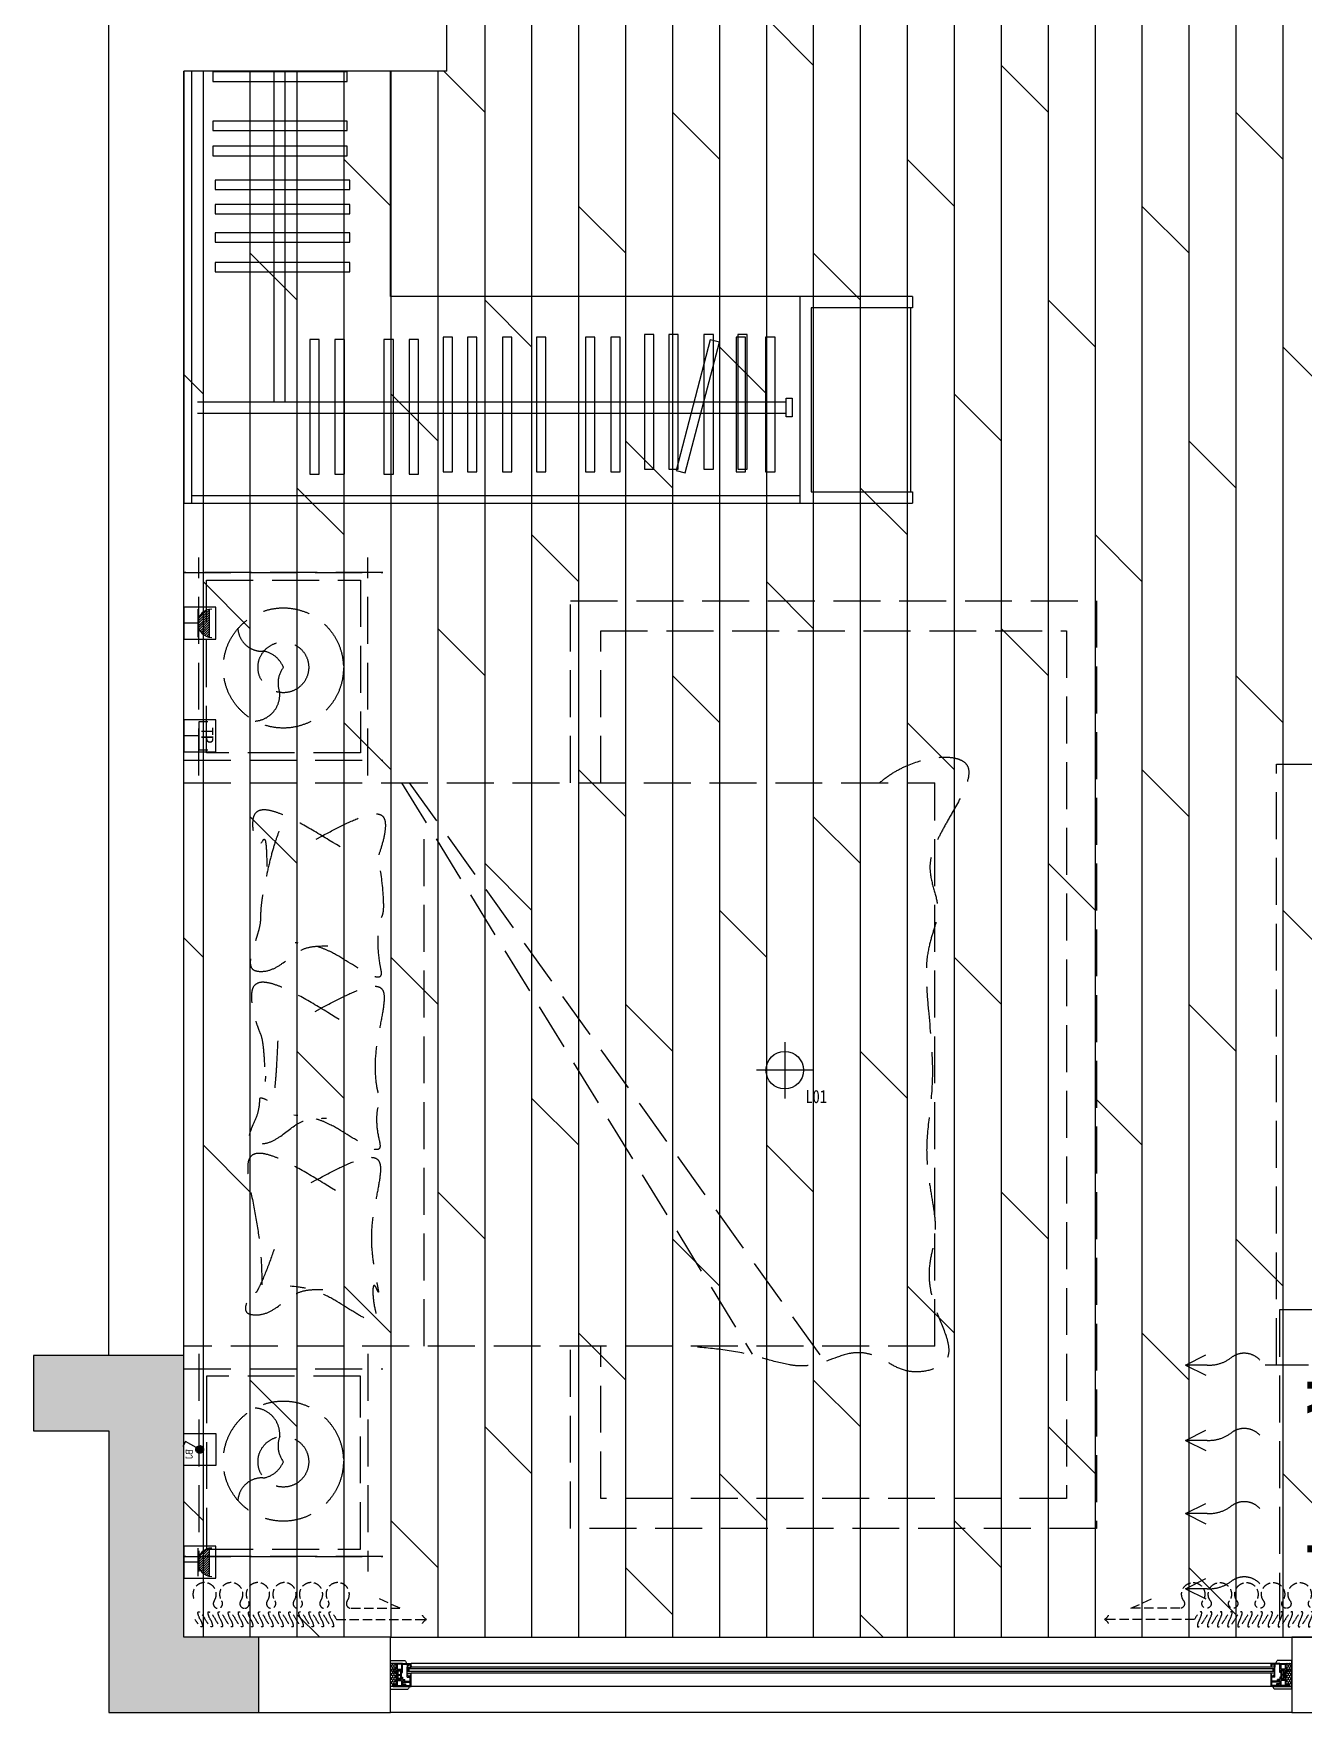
# Model space of a CAD drawing. Header units: millimetres. Extents: x -28014 to 297841, y -81741 to 47579.
# Drawn here: x 60423 to 63804, y -30385 to -25915 of the extents above; entities that cross this region are included whole.
import ezdxf
from ezdxf.enums import TextEntityAlignment as Align

# ---------------------------------------------------------------- set-up
doc = ezdxf.new("R2010")
doc.units = ezdxf.units.MM
doc.header["$MEASUREMENT"] = 0
doc.set_wipeout_variables(frame=1)
doc.linetypes.add('__DASH', pattern=[0.35, 0.25, -0.1])
doc.linetypes.add('DASH', pattern=[0.35, 0.25, -0.1])
for name, color, linetype in [('AR9-剪力墙（柱）线', 6, 'Continuous'), ('AR9-墙线', 160, 'Continuous'), ('AR9-建筑幕墙（窗）', 12, 'Continuous'), ('DS-4BS-固定家具(高柜)', 30, 'Continuous'), ('DS-4BS-窗帘', 136, 'Continuous'), ('EM-弱电图标', 14, 'Continuous'), ('EM-强电图标', 14, 'Continuous'), ('FC-地面造型线', 136, 'Continuous'), ('FF-活动家具', 51, 'Continuous'), ('RC-天花灯具', 2, 'Continuous')]:
    doc.layers.add(name, color=color, linetype=linetype)
doc.styles.add('HZ', font='bzxw.shx', dxfattribs={"width": 0.9, "bigfont": 'bzhz.shx'})
doc.styles.add('宋体', font='', dxfattribs={"width": 0.8})
doc.styles.add('文字标注', font='')
doc.styles.get('宋体').set_extended_font_data('SimSun')
doc.styles.get('文字标注').set_extended_font_data('SimSun')

# ---------------------------------------------------------------- blocks, each defined once
blk = doc.blocks.new('A$C18D102CD')
at = {"linetype": 'ByBlock', "ltscale": 0.01}
h = blk.add_hatch(color=250, dxfattribs=at)
h.dxf.hatch_style = 1
h.paths.add_polyline_path([(-26100.1, 1600), (-26500.1, 1600), (-26500.1, 1400), (-26300.1, 1400), (-26300, 650), (-25900, 650), (-25900, 850), (-26100.1, 850)])
blk.add_lwpolyline([(-26100.1, 1600), (-26500.1, 1600), (-26500.1, 1400), (-26300.1, 1400), (-26300, 650), (-25900, 650), (-25900, 850), (-26100.1, 850)], close=True)
blk = doc.blocks.new('*U166')
at = {"layer": 'AR9-建筑幕墙（窗）'}
h = blk.add_hatch(dxfattribs=at)
h.set_pattern_fill('HONEY', color=250, scale=2.333308)
h.set_pattern_definition([(2e-09, (-50793.7736, 158863.649), (5.55618969, 3.20786685), [3.70412646, -7.40825292]), (120, (-50793.7736, 158863.649), (-5.55618903, 3.207867997), [3.70412646, -7.40825292]), (60, (-50793.7736, 158863.649), (6.64e-07, 6.415734844), [-7.40825292, 3.70412646])])
h.paths.add_polyline_path([(-28.1, 330.1), (33.1, 330.1), (33.1, 345.7), (-28.1, 345.7)])
h = blk.add_hatch(dxfattribs=at)
h.set_pattern_fill('HONEY', color=250, scale=2.333308)
h.set_pattern_definition([(2e-09, (-50793.7736, 156809.3308), (5.55618969, 3.20786685), [3.70412646, -7.40825292]), (120, (-50793.7736, 156809.3308), (-5.55618903, 3.207867997), [3.70412646, -7.40825292]), (60, (-50793.7736, 156809.3308), (6.64e-07, 6.415734844), [-7.40825292, 3.70412646])])
h.paths.add_polyline_path([(-28.1, -2038.8), (33.1, -2038.8), (33.1, -2054.3), (-28.1, -2054.3)])
for p, q in [((-35.8, 345.7), (-35.8, 306.8)), ((40.8, 345.7), (-35.8, 345.7)), ((-28.1, 330.1), (-28.1, 345.7)), ((-28.1, 330.1), (-28.1, 345.7)), ((-28.1, 325.4), (-28.1, 345.7)), ((-28.1, 313.8), (-28.1, 330.1)), ((-28.1, 313.8), (-28.1, 300.6)), ((33.1, 301.2), (33.1, 345.7)), ((33.1, 301.2), (33.1, 345.7)), ((33.1, 296.5), (33.1, 345.7)), ((33.1, 337.9), (33.1, 290.5)), ((40.8, 345.7), (40.8, 298.9)), ((-28.1, 300.6), (-28.1, 290.5)), ((-28.1, -1999.1), (-28.1, 290.5)), ((-21.8, 290.5), (-28.1, 290.5)), ((-21.8, 290.5), (-17.9, 290.5)), ((-17.9, -1999.1), (-17.9, 290.5)), ((-1.6, -1999.1), (-1.6, 290.5)), ((2.3, 290.5), (-1.6, 290.5)), ((33.1, 290.5), (2.3, 290.5)), ((33.1, -1999.1), (33.1, 290.5)), ((-21.8, -1999.1), (-28.1, -1999.1)), ((-28.1, -2009.2), (-28.1, -1999.1)), ((-28.1, -2022.4), (-28.1, -2009.2)), ((-21.8, -1999.1), (-17.9, -1999.1)), ((2.3, -1999.1), (-1.6, -1999.1)), ((33.1, -1999.1), (2.3, -1999.1)), ((33.1, -2046.5), (33.1, -1999.1)), ((33.1, -2005.1), (33.1, -2054.3)), ((33.1, -2009.9), (33.1, -2054.3)), ((33.1, -2009.9), (33.1, -2054.3)), ((40.8, -2054.3), (40.8, -2007.5)), ((-35.8, -2054.3), (-35.8, -2015.4)), ((40.8, -2054.3), (-35.8, -2054.3)), ((-28.1, -2022.4), (-28.1, -2038.8)), ((-28.1, -2034), (-28.1, -2054.3)), ((-28.1, -2038.8), (-28.1, -2054.3)), ((-28.1, -2038.8), (-28.1, -2054.3))]:
    blk.add_line(p, q, dxfattribs=at)
at = {"layer": 'AR9-建筑幕墙（窗）', "color": 8}
for p, q in [((-28.1, 330.1), (-12.5, 330.1)), ((-25.7, 316.1), (-25.7, 327.8)), ((-25.7, 327.8), (-12.5, 327.8)), ((-25.7, 316.1), (-12.5, 316.1)), ((-25.7, 313.8), (-25.7, 300.6)), ((-3.9, 313.8), (-25.7, 313.8)), ((-12.5, 330.1), (-12.5, 337.9)), ((-12.5, 337.9), (-5.5, 337.9)), ((-12.5, 327.8), (-12.5, 316.1)), ((-10.2, 330.1), (-10.2, 335.6)), ((-5.5, 335.6), (-10.2, 335.6)), ((-10.2, 330.1), (30.7, 330.1)), ((-10.2, 327.8), (-6.3, 327.8)), ((-10.2, 327.8), (-10.2, 316.1)), ((-10.2, 316.1), (-6.3, 316.1)), ((-6.3, 327.8), (-6.3, 327)), ((-6.3, 327), (-3.9, 327)), ((-6.3, 316.1), (-6.3, 316.9)), ((-6.3, 316.9), (-3.9, 316.9)), ((-5.5, 337.9), (-5.5, 335.6)), ((-3.9, 327), (-3.9, 330.1)), ((-3.9, 316.9), (-3.9, 313.8)), ((1.1, 324.7), (1.1, 319.2)), ((3.4, 324.7), (3.4, 319.2)), ((8.5, 327), (8.5, 330.1)), ((10.8, 327), (8.5, 327)), ((10.8, 316.9), (8.5, 316.9)), ((8.5, 316.9), (8.5, 313.8)), ((8.5, 313.8), (10.8, 313.8)), ((10.8, 327.8), (14.7, 327.8)), ((10.8, 327.8), (10.8, 327)), ((10.8, 316.1), (10.8, 316.9)), ((10.8, 316.1), (14.7, 316.1)), ((10.8, 313.8), (14.7, 313.8)), ((14.7, 327.8), (14.7, 316.1)), ((14.7, 313.8), (14.7, 307.6)), ((17.1, 327.8), (30.7, 327.8)), ((17.1, 327.8), (17.1, 316.1)), ((17.1, 316.1), (30.7, 316.1)), ((17.1, 313.8), (30.7, 313.8)), ((17.1, 309.9), (17.1, 313.8)), ((17.1, 313.8), (17.1, 309.9)), ((21.7, 313.8), (21.7, 292.8)), ((33.1, 337.9), (26.1, 337.9)), ((26.1, 337.9), (26.1, 335.6)), ((26.1, 335.6), (30.7, 335.6)), ((26.1, 313.8), (26.1, 305.2)), ((30.7, 335.6), (30.7, 330.1)), ((30.7, 327.8), (30.7, 316.1)), ((30.7, 313.8), (30.7, 309.9)), ((-25.7, 300.6), (-21.8, 300.6)), ((-25.7, 298.2), (-25.7, 292.8)), ((-25.7, 298.2), (-21.8, 298.2)), ((-21.8, 292.8), (-25.7, 292.8)), ((-25.7, 292.8), (-21.8, 292.8)), ((-21.8, 300.6), (-21.8, 298.2)), ((-21.8, 300.6), (-17.9, 300.6)), ((-21.8, 292.8), (-21.8, 290.5)), ((-17.9, 300.6), (-17.9, 290.5)), ((-13.3, 300.6), (-17.9, 300.6)), ((-13.3, -2009.2), (-13.3, 300.6)), ((-6.3, 300.6), (-13.3, 300.6)), ((-6.3, 295.9), (-13.3, 300.6)), ((-6.3, 300.6), (-13.3, 295.9)), ((-6.3, 295.9), (-13.3, 295.9)), ((-6.3, -2009.2), (-6.3, 300.6)), ((-1.6, 300.6), (-6.3, 300.6)), ((-1.6, 300.6), (-1.6, 290.5)), ((2.3, 300.6), (-1.6, 300.6)), ((8.5, 300.6), (2.3, 300.6)), ((2.3, 300.6), (2.3, 298.2)), ((6.2, 298.2), (2.3, 298.2)), ((6.2, 292.8), (2.3, 292.8)), ((2.3, 292.8), (2.3, 290.5)), ((6.2, 298.2), (6.2, 292.8)), ((8.5, 300.6), (8.5, 292.8)), ((19.4, 292.8), (8.5, 292.8)), ((19.4, 307.6), (14.7, 307.6)), ((19.4, 309.9), (17.1, 309.9)), ((19.4, 309.9), (17.1, 309.9)), ((19.4, 309.9), (19.4, 307.6)), ((19.4, 309.9), (19.4, 292.8)), ((30.7, 292.8), (21.7, 292.8)), ((26.1, 305.2), (30.7, 305.2)), ((28.4, 309.9), (30.7, 309.9)), ((28.4, 309.9), (28.4, 307.6)), ((28.4, 307.6), (33.1, 307.6)), ((30.7, 305.2), (30.7, 292.8)), ((-21.8, -2001.4), (-25.7, -2001.4)), ((-25.7, -2001.4), (-21.8, -2001.4)), ((-25.7, -2006.9), (-25.7, -2001.4)), ((-25.7, -2006.9), (-21.8, -2006.9)), ((-25.7, -2022.4), (-25.7, -2009.2)), ((-25.7, -2009.2), (-21.8, -2009.2)), ((-21.8, -2001.4), (-21.8, -1999.1)), ((-21.8, -2009.2), (-21.8, -2006.9)), ((-21.8, -2009.2), (-17.9, -2009.2)), ((-17.9, -2009.2), (-17.9, -1999.1)), ((-13.3, -2009.2), (-17.9, -2009.2)), ((-6.3, -2004.5), (-13.3, -2004.5)), ((-6.3, -2004.5), (-13.3, -2009.2)), ((-6.3, -2009.2), (-13.3, -2004.5)), ((-6.3, -2009.2), (-13.3, -2009.2)), ((-1.6, -2009.2), (-6.3, -2009.2)), ((-1.6, -2009.2), (-1.6, -1999.1)), ((2.3, -2009.2), (-1.6, -2009.2)), ((2.3, -2001.4), (2.3, -1999.1)), ((6.2, -2001.4), (2.3, -2001.4)), ((6.2, -2006.9), (2.3, -2006.9)), ((2.3, -2009.2), (2.3, -2006.9)), ((8.5, -2009.2), (2.3, -2009.2)), ((6.2, -2006.9), (6.2, -2001.4)), ((19.4, -2001.4), (8.5, -2001.4)), ((8.5, -2009.2), (8.5, -2001.4)), ((19.4, -2018.5), (19.4, -2001.4)), ((30.7, -2001.4), (21.7, -2001.4)), ((21.7, -2022.4), (21.7, -2001.4)), ((30.7, -2013.9), (30.7, -2001.4)), ((-28.1, -2038.8), (-12.5, -2038.8)), ((-3.9, -2022.4), (-25.7, -2022.4)), ((-25.7, -2024.8), (-25.7, -2036.4)), ((-25.7, -2024.8), (-12.5, -2024.8)), ((-25.7, -2036.4), (-12.5, -2036.4)), ((-12.5, -2036.4), (-12.5, -2024.8)), ((-12.5, -2038.8), (-12.5, -2046.5)), ((-12.5, -2046.5), (-5.5, -2046.5)), ((-10.2, -2024.8), (-6.3, -2024.8)), ((-10.2, -2036.4), (-10.2, -2024.8)), ((-10.2, -2036.4), (-6.3, -2036.4)), ((-10.2, -2038.8), (-10.2, -2044.2)), ((-10.2, -2038.8), (30.7, -2038.8)), ((-5.5, -2044.2), (-10.2, -2044.2)), ((-6.3, -2024.8), (-6.3, -2025.5)), ((-6.3, -2025.5), (-3.9, -2025.5)), ((-6.3, -2036.4), (-6.3, -2035.7)), ((-6.3, -2035.7), (-3.9, -2035.7)), ((-5.5, -2046.5), (-5.5, -2044.2)), ((-3.9, -2025.5), (-3.9, -2022.4)), ((-3.9, -2035.7), (-3.9, -2038.8)), ((1.1, -2033.3), (1.1, -2027.9)), ((3.4, -2033.3), (3.4, -2027.9)), ((8.5, -2025.5), (8.5, -2022.4)), ((8.5, -2022.4), (10.8, -2022.4)), ((10.8, -2025.5), (8.5, -2025.5)), ((10.8, -2035.7), (8.5, -2035.7)), ((8.5, -2035.7), (8.5, -2038.8)), ((10.8, -2022.4), (14.7, -2022.4)), ((10.8, -2024.8), (14.7, -2024.8)), ((10.8, -2024.8), (10.8, -2025.5)), ((10.8, -2036.4), (10.8, -2035.7)), ((10.8, -2036.4), (14.7, -2036.4)), ((14.7, -2022.4), (14.7, -2016.2)), ((19.4, -2016.2), (14.7, -2016.2)), ((14.7, -2036.4), (14.7, -2024.8)), ((19.4, -2018.5), (17.1, -2018.5)), ((17.1, -2018.5), (17.1, -2022.4)), ((17.1, -2022.4), (17.1, -2018.5)), ((19.4, -2018.5), (17.1, -2018.5)), ((17.1, -2022.4), (30.7, -2022.4)), ((17.1, -2024.8), (30.7, -2024.8)), ((17.1, -2036.4), (17.1, -2024.8)), ((17.1, -2036.4), (30.7, -2036.4)), ((19.4, -2018.5), (19.4, -2016.2)), ((26.1, -2013.9), (30.7, -2013.9)), ((26.1, -2022.4), (26.1, -2013.9)), ((26.1, -2046.5), (26.1, -2044.2)), ((26.1, -2044.2), (30.7, -2044.2)), ((33.1, -2046.5), (26.1, -2046.5)), ((28.4, -2016.2), (33.1, -2016.2)), ((28.4, -2018.5), (28.4, -2016.2)), ((28.4, -2018.5), (30.7, -2018.5)), ((30.7, -2022.4), (30.7, -2018.5)), ((30.7, -2036.4), (30.7, -2024.8)), ((30.7, -2044.2), (30.7, -2038.8))]:
    blk.add_line(p, q, dxfattribs=at)
for points in [[(1.1, 324.7), (-7.8, 324.7), (-7.8, 319.2), (1.1, 319.2)], [(10.8, 327), (-6.3, 327)], [(-6.3, 316.9), (10.8, 316.9)], [(3.4, 319.2), (12.4, 319.2), (12.4, 324.7), (3.4, 324.7)], [(14.7, 316.9), (14.7, 316.9), (14.7, 327)], [(1.1, -2033.3), (-7.8, -2033.3), (-7.8, -2027.9), (1.1, -2027.9)], [(-6.3, -2025.5), (10.8, -2025.5)], [(10.8, -2035.7), (-6.3, -2035.7)], [(3.4, -2027.9), (12.4, -2027.9), (12.4, -2033.3), (3.4, -2033.3)], [(14.7, -2025.5), (14.7, -2025.5), (14.7, -2035.7)]]:
    blk.add_lwpolyline(points, dxfattribs=at)
at = {"layer": 'AR9-建筑幕墙（窗）'}
for centre, start, end in [((-26.2, 319), 231.816, 263.2576), ((31.2, 311.1), 276.7424, 308.184), ((31.2, -2019.7), 51.816, 83.2576), ((-26.2, -2027.6), 96.7424, 128.184)]:
    blk.add_arc(centre, 15.5, start, end, dxfattribs=at)
blk = doc.blocks.new('dfhfghjghk')
at = {"layer": 'DS-4BS-窗帘', "linetype": '__DASH', "ltscale": 100}
for p, q in [((-758, -19.6), (-700.6, 6.5)), ((-627.6, -19.6), (-758, -19.6)), ((-588.7, -49), (-828.8, -49))]:
    blk.add_line(p, q, dxfattribs=at)
at = {"layer": 'DS-4BS-窗帘', "linetype": '__DASH', "ltscale": 100, "extrusion": (0, 0, -1)}
for centre, major_axis, start_param, end_param in [((-592.1, 17.9), (0, 31), 4.096799, 6.283139), ((-592.1, 17.9), (0.1, 31), -0.002146, 2.184194), ((-521.2, 17.9), (0, 31), 4.096718, 6.283058), ((-521.2, 17.9), (0.1, 31), -0.002146, 2.184194), ((-450.4, 17.9), (0.1, 31), 4.094915, 6.281255), ((-450.4, 17.9), (-0.1, 31), 0.002617, 2.188957), ((-379.5, 17.9), (0.1, 31), 4.094152, 6.280492), ((-379.5, 17.9), (0, 31), -0.00139, 2.18495), ((-308.6, 17.9), (0, 31), 4.096215, 6.282555), ((-308.6, 17.9), (0.1, 31), -0.002146, 2.184194), ((-237.7, 17.9), (0, 31), 4.098127, 6.284467), ((-237.7, 17.9), (-0.1, 31), 0.001734, 2.188074), ((-627.6, -7.1), (-0.1, 12.4), 0.960001, 3.146341), ((-556.7, -7.1), (0, 12.4), 0.954753, 5.327433), ((-485.8, -7.1), (0, 12.4), 0.95291, 5.32559), ((-414.9, -7.1), (0, 12.4), 0.952987, 5.325667), ((-344, -7.2), (-0.1, 12.4), 3.148476, 5.334816), ((-344, -7.2), (0, 12.4), 0.95495, 3.141289), ((-273.2, -7.2), (0, 12.4), 0.95291, 5.32559)]:
    blk.add_ellipse(centre, major_axis=major_axis, ratio=1, start_param=start_param, end_param=end_param, dxfattribs=at)
at = {"layer": 'DS-4BS-窗帘', "linetype": '__DASH', "ltscale": 100}
for centre, major_axis, ratio, start_param, end_param in [((-840.3, -26.5), (17.9, 17.9), 1, 4.39776, 5.029729), ((-582, -49), (11.5, 20), 0.254545, -1.424879, 1.716714), ((-555.1, -49), (11.5, 20), 0.254545, -1.424879, 1.716714), ((-528.2, -49), (11.5, 20), 0.254545, -1.424879, 1.716714), ((-501.3, -49), (11.5, 20), 0.254545, -1.424879, 1.716714), ((-474.5, -49), (11.5, 20), 0.254545, -1.424879, 1.716714), ((-447.6, -49), (11.5, 20), 0.254545, -1.424879, 1.716714), ((-420.7, -49), (11.5, 20), 0.254545, -1.424879, 1.716714), ((-393.9, -49), (11.5, 20), 0.254545, -1.424879, 1.716714), ((-367, -49), (11.5, 20), 0.254545, -1.424879, 1.716714), ((-340.1, -49), (11.5, 20), 0.254545, -1.424879, 1.716714), ((-313.3, -49), (11.5, 20), 0.254545, -1.424879, 1.716714), ((-286.4, -49), (11.5, 20), 0.254545, -1.424879, 1.716714), ((-259.5, -49), (11.5, 20), 0.254545, -1.424879, 1.716714), ((-232.6, -49), (11.5, 20), 0.254545, -1.424879, 1.716714), ((-840.3, -71.5), (17.9, 17.9), 1, 5.965845, 6.597815), ((-568.5, -49), (11.5, 20), 0.254545, 1.716714, 4.858306), ((-541.6, -49), (11.5, 20), 0.254545, 1.716714, 4.858306), ((-514.8, -49), (11.5, 20), 0.254545, 1.716714, 4.858306), ((-487.9, -49), (11.5, 20), 0.254545, 1.716714, 4.858306), ((-461, -49), (11.5, 20), 0.254545, 1.716714, 4.858306), ((-434.2, -49), (11.5, 20), 0.254545, 1.716714, 4.858306), ((-407.3, -49), (11.5, 20), 0.254545, 1.716714, 4.858306), ((-380.4, -49), (11.5, 20), 0.254545, 1.716714, 4.858306), ((-353.6, -49), (11.5, 20), 0.254545, 1.716714, 4.858306), ((-326.7, -49), (11.5, 20), 0.254545, 1.716714, 4.858306), ((-299.8, -49), (11.5, 20), 0.254545, 1.716714, 4.858306), ((-272.9, -49), (11.5, 20), 0.254545, 1.716714, 4.858306), ((-246.1, -49), (11.5, 20), 0.254545, 1.716714, 4.858306), ((-219.2, -49), (11.5, 20), 0.254545, 1.716714, 4.858306)]:
    blk.add_ellipse(centre, major_axis=major_axis, ratio=ratio, start_param=start_param, end_param=end_param, dxfattribs=at)
blk = doc.blocks.new('20200316.19173933')
for p, q in [((-30, 1150), (-30, 20)), ((520, 550), (520, 1150)), ((1610, 550), (520, 550)), ((1610, 550), (1610, 0)), ((1910, 550), (1910, 520)), ((1905, 520), (1905, 30)), ((-30, 0), (1610, 0)), ((-10, 20), (1610, 20)), ((1910, 30), (1910, 0))]:
    blk.add_line(p, q)
at = {"color": 250, "ltscale": 200}
for p, q in [((209.3, 1147.7), (209.3, 269.3)), ((239.3, 1147.7), (239.3, 269.3)), ((6.6, 269.3), (1573.5, 269.3)), ((6.6, 239.3), (1573.5, 239.3))]:
    blk.add_line(p, q, dxfattribs=at)
for points in [[(-30, 1150), (-30, 0)], [(-10, 1150), (-10, 0)], [(1910, 550), (1610, 550), (1610, 0), (1910, 0)], [(1910, 520), (1640, 520), (1640, 30), (1910, 30)]]:
    blk.add_lwpolyline(points)
at = {"color": 250, "ltscale": 200, "elevation": 0}
for points in [[(405.3, 1147.7), (46.9, 1147.7), (46.9, 1122.7), (405.3, 1122.7)], [(405.3, 1017.2), (46.9, 1017.2), (46.9, 992.2), (405.3, 992.2)], [(405.3, 949.9), (46.9, 949.9), (46.9, 924.9), (405.3, 924.9)], [(411.9, 859.7), (53.5, 859.7), (53.5, 834.7), (411.9, 834.7)], [(411.9, 795.1), (53.5, 795.1), (53.5, 770.1), (411.9, 770.1)], [(411.9, 719.5), (53.5, 719.5), (53.5, 694.5), (411.9, 694.5)], [(1196.8, 448.5), (1196.8, 90.1), (1221.8, 90.1), (1221.8, 448.5)], [(1261.3, 448.5), (1261.3, 90.1), (1286.3, 90.1), (1286.3, 448.5)], [(1355, 448.5), (1355, 90.1), (1380, 90.1), (1380, 448.5)], [(1445.2, 448.5), (1445.2, 90.1), (1470.2, 90.1), (1470.2, 448.5)], [(305.1, 435.3), (305.1, 76.9), (330.1, 76.9), (330.1, 435.3)], [(372.4, 435.3), (372.4, 76.9), (397.4, 76.9), (397.4, 435.3)], [(502.9, 435.3), (502.9, 76.9), (527.9, 76.9), (527.9, 435.3)], [(570.2, 435.3), (570.2, 76.9), (595.2, 76.9), (595.2, 435.3)], [(660.4, 441.9), (660.4, 83.5), (685.4, 83.5), (685.4, 441.9)], [(724.9, 441.9), (724.9, 83.5), (749.9, 83.5), (749.9, 441.9)], [(818.6, 441.9), (818.6, 83.5), (843.6, 83.5), (843.6, 441.9)], [(908.8, 441.9), (908.8, 83.5), (933.8, 83.5), (933.8, 441.9)], [(1039.3, 441.9), (1039.3, 83.5), (1064.3, 83.5), (1064.3, 441.9)], [(1106.6, 441.9), (1106.6, 83.5), (1131.6, 83.5), (1131.6, 441.9)], [(1371.7, 434.3), (1280.8, 86.4), (1305.2, 80.7), (1396, 428.6)], [(1440.5, 441.9), (1440.5, 83.5), (1465.5, 83.5), (1465.5, 441.9)], [(1519.1, 441.9), (1519.1, 83.5), (1544.1, 83.5), (1544.1, 441.9)]]:
    blk.add_lwpolyline(points, close=True, dxfattribs=at)
at = {"color": 250, "elevation": 0}
blk.add_lwpolyline([(411.9, 640.9), (53.5, 640.9), (53.5, 615.9), (411.9, 615.9)], close=True, dxfattribs=at)
at = {"color": 250, "ltscale": 200}
blk.add_lwpolyline([(1590, 229.5), (1573.5, 229.5), (1573.5, 279.5), (1590, 279.5)], close=True, dxfattribs=at)
blk = doc.blocks.new('20200316.19190068')
at = {"linetype": 'DASH', "ltscale": 500}
for p, q in [((-110, 2295), (-110, 2875)), ((340, 2295), (340, 2875)), ((380, 2835), (-150, 2835)), ((-150, 2835), (380, 2835)), ((880, 2275), (880, 2760)), ((880, 2760), (2280, 2760)), ((2280, 2760), (2280, 290)), ((-150, 2335), (380, 2335)), ((2759.6, 2325), (3050, 2325)), ((2759.6, 725), (2759.6, 2325)), ((3050, 2325), (3050, 725)), ((-150, 2275), (1850, 2275)), ((-150, 2275), (1850, 2275)), ((-150, 775), (-150, 2275)), ((430, 2275), (1363.7, 753.8)), ((430, 2275), (1363.7, 753.8)), ((450, 2275), (1549.2, 744.1)), ((450, 2275), (1549.2, 744.1)), ((1850, 775), (1850, 2275)), ((1850, 775), (1850, 2275)), ((490, 775), (490, 2157.1)), ((490, 775), (490, 2157.1)), ((1850, 775), (-150, 775)), ((880, 290), (880, 775)), ((-110, 755), (-110, 175)), ((340, 755), (340, 175)), ((2517.4, 724.7), (2571.1, 751.9)), ((2517.4, 724.7), (2571.1, 697.6)), ((2574.7, 724.7), (2517.4, 724.7)), ((3020, 725), (2729.6, 725)), ((-150, 715), (380, 715)), ((2517.4, 524.4), (2571.1, 551.6)), ((2574.7, 524.4), (2517.4, 524.4)), ((2517.4, 524.4), (2571.1, 497.2)), ((2517.4, 329.5), (2571.1, 356.7)), ((2574.7, 329.5), (2517.4, 329.5)), ((2517.4, 329.5), (2571.1, 302.3)), ((2280, 290), (880, 290)), ((380, 215), (-150, 215)), ((-150, 215), (380, 215)), ((2517.4, 129.2), (2571.1, 156.4)), ((2574.7, 129.2), (2517.4, 129.2)), ((2517.4, 129.2), (2571.1, 102.1))]:
    blk.add_line(p, q, dxfattribs=at)
at = {"color": 250, "linetype": 'DASH', "ltscale": 500}
for p, q in [((960, 2275), (960, 2680)), ((960, 2680), (2200, 2680)), ((2200, 2680), (2200, 370)), ((960, 370), (960, 775)), ((2200, 370), (960, 370))]:
    blk.add_line(p, q, dxfattribs=at)
at = {"linetype": 'DASH', "ltscale": 500}
for points in [[(320, 2815), (320, 2355), (-90, 2355), (-90, 2815)], [(2767, 872), (2767, 0), (3050, 0), (3050, 872)], [(320, 235), (320, 695), (-90, 695), (-90, 235)]]:
    blk.add_lwpolyline(points, close=True, dxfattribs=at)
at = {"color": 250, "linetype": 'DASH', "ltscale": 500}
for points in [[(-6.2, 2685.2, 0.398826), (60.3, 2625.4, -0.069197), (67.1, 2624.7, -0.240714), (115, 2582.5, 0.240714)], [(40, 2439.5, 0.414712), (105.3, 2515.6, -0.258086), (115, 2582.5)], [(40, 610.5, -0.414712), (105.3, 534.4, 0.258086), (115, 467.5)], [(-6.2, 364.8, -0.398826), (60.3, 424.6, 0.069197), (67.1, 425.3, 0.240714), (115, 467.5, -0.240714)]]:
    blk.add_lwpolyline(points, format="xyb", dxfattribs=at)
for centre, radius in [((115, 2580.9), 160), ((115, 2582.5), 67.5), ((115, 469.1), 160), ((115, 467.5), 67.5)]:
    blk.add_circle(centre, radius, dxfattribs=at)
at = {"linetype": 'DASH', "ltscale": 500}
for centre, radius, start, end in [((2579.4, 823.9), 99.3, 267.3347, 305.5944), ((2673.5, 699.5), 56.8, 42.8931, 129.7693), ((2579.4, 623.6), 99.3, 267.3347, 305.5944), ((2673.5, 499.2), 56.8, 42.8931, 129.7693), ((2673.5, 304.3), 56.8, 42.8931, 129.7693), ((2579.4, 428.7), 99.3, 267.3347, 305.5944), ((2579.4, 228.4), 99.3, 267.3347, 305.5944), ((2673.5, 104), 56.8, 42.8931, 129.7693)]:
    blk.add_arc(centre, radius, start, end, dxfattribs=at)
blk.add_open_spline([(1702.5, 2275), (1781.4, 2345.1), (1999, 2374), (1877.2, 2164.1), (1818.2, 2056.5), (1883.3, 1915.8), (1801, 1846.6), (1859.7, 1502.5), (1809.5, 1274.8), (1883.3, 1041.3), (1793.1, 973.8), (1918.7, 727), (1776.1, 695.6), (1624.2, 808.4), (1558.9, 683.8), (1334.2, 765.8), (1227.7, 771.8), (1168.1, 775)], degree=3, knots=[0, 0, 0, 0, 140.356688, 240.855445, 374.272085, 514.628774, 800.960617, 1037.309606, 1234.977718, 1501.883052, 1872.056655, 1990.732643, 2052.345442, 2125.407537, 2467.000811, 2608.004871, 2786.638856, 2786.638856, 2786.638856, 2786.638856], dxfattribs=at)
at = {"color": 250, "linetype": 'DASH', "ltscale": 500}
for points, knots in [([(1702.5, 2275), (1781.4, 2345.1), (1999, 2374), (1877.2, 2164.1), (1818.2, 2056.5), (1883.3, 1915.8), (1801, 1846.6), (1859.7, 1502.5), (1809.5, 1274.8), (1883.3, 1041.3), (1793.1, 973.8), (1918.7, 727), (1776.1, 695.6), (1624.2, 808.4), (1558.9, 683.8), (1334.2, 765.8), (1227.7, 771.8), (1168.1, 775)], [0, 0, 0, 0, 140.356688, 240.855445, 374.272085, 514.628774, 800.960617, 1037.309606, 1234.977718, 1501.883052, 1872.056655, 1990.732643, 2052.345442, 2125.407537, 2467.000811, 2608.004871, 2786.638856, 2786.638856, 2786.638856, 2786.638856]), ([(266.5, 2104.3), (159.7, 2170), (1.7, 2267.2), (45.9, 2084.9), (69.2, 2147.5), (70.3, 2090.5), (71.1, 2052.7)], [0, 0, 0, 0, 257.192142, 380.388355, 440.188761, 557.045341, 557.045341, 557.045341, 557.045341]), ([(266.5, 2104.3), (159.7, 2170), (1.7, 2267.2), (45.9, 2084.9), (69.2, 2147.5), (70.3, 2090.5), (71.1, 2052.7)], [0, 0, 0, 0, 257.192142, 380.388355, 440.188761, 557.045341, 557.045341, 557.045341, 557.045341]), ([(202.5, 2125.2), (282.1, 2168.1), (436.4, 2251.1), (350.7, 2036.4), (370.2, 2086.7), (387.9, 1908.8), (365.6, 1927.3), (364.8, 1815), (389.2, 1721.5), (245.3, 1839.7), (175.1, 1846.5), (146.1, 1849.3)], [0, 0, 0, 0, 197.98522, 383.798459, 461.536852, 537.063609, 629.138715, 719.341985, 744.183766, 895.041347, 1000.692483, 1000.692483, 1000.692483, 1000.692483]), ([(202.5, 2125.2), (282.1, 2168.1), (436.4, 2251.1), (350.7, 2036.4), (370.2, 2086.7), (387.9, 1908.8), (365.6, 1927.3), (364.8, 1815), (389.2, 1721.5), (245.3, 1839.7), (175.1, 1846.5), (146.1, 1849.3)], [0, 0, 0, 0, 197.98522, 383.798459, 461.536852, 537.063609, 629.138715, 719.341985, 744.183766, 895.041347, 1000.692483, 1000.692483, 1000.692483, 1000.692483]), ([(103.1, 2146.7), (95.8, 2125.8), (82.1, 2086.4), (43, 1902.4), (67.8, 1925.1), (12.8, 1777.4), (99.9, 1765.4), (145.8, 1840.6), (212, 1840.8), (233.5, 1840.9)], [0, 0, 0, 0, 70.314327, 132.712823, 281.06886, 345.030234, 373.143701, 508.899423, 574.349148, 574.349148, 574.349148, 574.349148]), ([(103.1, 2146.7), (95.8, 2125.8), (82.1, 2086.4), (43, 1902.4), (67.8, 1925.1), (12.8, 1777.4), (99.9, 1765.4), (145.8, 1840.6), (212, 1840.8), (233.5, 1840.9)], [0, 0, 0, 0, 70.314327, 132.712823, 281.06886, 345.030234, 373.143701, 508.899423, 574.349148, 574.349148, 574.349148, 574.349148]), ([(263.3, 1645.3), (156.5, 1711), (-1.4, 1808.2), (42.8, 1626), (66.1, 1588.5), (67.2, 1431.5), (68, 1493.7)], [0, 0, 0, 0, 257.192142, 380.388355, 440.188761, 557.045341, 557.045341, 557.045341, 557.045341]), ([(263.3, 1645.3), (156.5, 1711), (-1.4, 1808.2), (42.8, 1626), (66.1, 1588.5), (67.2, 1431.5), (68, 1493.7)], [0, 0, 0, 0, 257.192142, 380.388355, 440.188761, 557.045341, 557.045341, 557.045341, 557.045341]), ([(199.4, 1666.3), (279, 1709.1), (433.2, 1792.2), (347.5, 1577.4), (367.1, 1427.8), (384.8, 1449.8), (362.5, 1418.4), (361.7, 1356), (386.1, 1262.5), (242.1, 1380.7), (171.9, 1387.5), (143, 1390.3)], [0, 0, 0, 0, 197.98522, 383.798459, 461.536852, 537.063609, 629.138715, 719.341985, 744.183766, 895.041347, 1000.692483, 1000.692483, 1000.692483, 1000.692483]), ([(199.4, 1666.3), (279, 1709.1), (433.2, 1792.2), (347.5, 1577.4), (367.1, 1427.8), (384.8, 1449.8), (362.5, 1418.4), (361.7, 1356), (386.1, 1262.5), (242.1, 1380.7), (171.9, 1387.5), (143, 1390.3)], [0, 0, 0, 0, 197.98522, 383.798459, 461.536852, 537.063609, 629.138715, 719.341985, 744.183766, 895.041347, 1000.692483, 1000.692483, 1000.692483, 1000.692483]), ([(99.9, 1587.7), (92.7, 1416.8), (79, 1427.4), (39.9, 1443.4), (64.7, 1416.2), (9.7, 1318.4), (96.8, 1306.4), (142.7, 1381.7), (208.8, 1381.8), (230.3, 1381.9)], [0, 0, 0, 0, 70.314327, 132.712823, 281.06886, 345.030234, 373.143701, 508.899423, 574.349148, 574.349148, 574.349148, 574.349148]), ([(99.9, 1587.7), (92.7, 1416.8), (79, 1427.4), (39.9, 1443.4), (64.7, 1416.2), (9.7, 1318.4), (96.8, 1306.4), (142.7, 1381.7), (208.8, 1381.8), (230.3, 1381.9)], [0, 0, 0, 0, 70.314327, 132.712823, 281.06886, 345.030234, 373.143701, 508.899423, 574.349148, 574.349148, 574.349148, 574.349148]), ([(253.5, 1189.8), (146.7, 1255.5), (-11.3, 1352.8), (32.9, 1170.5), (56.2, 1033), (57.3, 976), (58.1, 938.3)], [0, 0, 0, 0, 257.192142, 380.388355, 440.188761, 557.045341, 557.045341, 557.045341, 557.045341]), ([(253.5, 1189.8), (146.7, 1255.5), (-11.3, 1352.8), (32.9, 1170.5), (56.2, 1033), (57.3, 976), (58.1, 938.3)], [0, 0, 0, 0, 257.192142, 380.388355, 440.188761, 557.045341, 557.045341, 557.045341, 557.045341]), ([(189.5, 1210.8), (269.1, 1253.6), (423.4, 1336.7), (337.7, 1121.9), (357.2, 972.3), (374.9, 894.4), (352.6, 962.9), (351.8, 900.5), (376.2, 807), (232.3, 925.2), (162.1, 932.1), (133.1, 934.9)], [0, 0, 0, 0, 197.98522, 383.798459, 461.536852, 537.063609, 629.138715, 719.341985, 744.183766, 895.041347, 1000.692483, 1000.692483, 1000.692483, 1000.692483]), ([(189.5, 1210.8), (269.1, 1253.6), (423.4, 1336.7), (337.7, 1121.9), (357.2, 972.3), (374.9, 894.4), (352.6, 962.9), (351.8, 900.5), (376.2, 807), (232.3, 925.2), (162.1, 932.1), (133.1, 934.9)], [0, 0, 0, 0, 197.98522, 383.798459, 461.536852, 537.063609, 629.138715, 719.341985, 744.183766, 895.041347, 1000.692483, 1000.692483, 1000.692483, 1000.692483]), ([(90.1, 1032.2), (82.8, 1011.3), (69.1, 971.9), (30, 887.9), (54.8, 960.7), (-0.2, 862.9), (86.9, 850.9), (132.8, 926.2), (199, 926.3), (220.5, 926.4)], [0, 0, 0, 0, 70.314327, 132.712823, 281.06886, 345.030234, 373.143701, 508.899423, 574.349148, 574.349148, 574.349148, 574.349148]), ([(90.1, 1032.2), (82.8, 1011.3), (69.1, 971.9), (30, 887.9), (54.8, 960.7), (-0.2, 862.9), (86.9, 850.9), (132.8, 926.2), (199, 926.3), (220.5, 926.4)], [0, 0, 0, 0, 70.314327, 132.712823, 281.06886, 345.030234, 373.143701, 508.899423, 574.349148, 574.349148, 574.349148, 574.349148])]:
    blk.add_open_spline(points, degree=3, knots=knots, dxfattribs=at)
at = {"linetype": 'DASH', "ltscale": 500, "insert": (2991.6, 694.9), "char_height": 150, "attachment_point": 1, "rotation": 270, "style": '文字标注'}
blk.add_mtext('K   T', dxfattribs=at)
at = {"linetype": 'DASH', "ltscale": 500}
blk.add_wipeout([(2957.7, 2094.3), (3003.8, 2094.3), (3003.8, 2008.7), (3050, 1868.3), (3050, 1181.7), (3003.8, 1039.9), (3003.8, 954.3), (2957.7, 954.3)], dxfattribs=at)
blk.add_line((3003.8, 2008.7), (3003.8, 1039.9), dxfattribs=at)
blk.add_line((3003.8, 2008.7), (3003.8, 1039.9), dxfattribs=at)
for points in [[(2957.7, 2094.3), (2957.7, 954.3), (3003.8, 954.3), (3003.8, 1039.9)], [(3003.8, 2008.7), (3003.8, 2094.3), (2957.7, 2094.3)], [(2957.7, 2094.3), (2957.7, 954.3), (3003.8, 954.3), (3003.8, 1039.9)], [(3003.8, 2008.7), (3003.8, 2094.3), (2957.7, 2094.3)], [(3003.8, 2008.7), (3050, 1868.3), (3050, 1181.7), (3003.8, 1039.9)], [(3003.8, 2008.7), (3050, 1868.3), (3050, 1181.7), (3003.8, 1039.9)]]:
    blk.add_lwpolyline(points, dxfattribs=at)
blk = doc.blocks.new('筒灯')
for p, q in [((765296.6, -18420.1), (765296.6, -18270.3)), ((765221.7, -18345.2), (765371.5, -18345.2))]:
    blk.add_line(p, q)
blk.add_circle((765296.6, -18345.2), 49.9)
blk = doc.blocks.new('*U446')
blk.add_blockref('筒灯', (9582.4, 554.7))
at = {"insert": (774824, -17738.1), "char_height": 35, "attachment_point": 1, "rotation": 180, "style": '宋体'}
blk.add_mtext_dynamic_manual_height_columns('L01', width=116.714, gutter_width=1, heights=[0], dxfattribs=at)
blk = doc.blocks.new('五孔插座')
at = {"linetype": 'ByBlock'}
for p, q in [((702044.2, -7681.4), (702193.9, -7681.4)), ((702044.2, -7743.3), (702193.9, -7743.3)), ((702047.5, -7693.4), (702092.7, -7738.6)), ((702048.1, -7681.4), (702109.4, -7742.7)), ((702060.7, -7681.4), (702122.6, -7743.2)), ((702073.4, -7681.4), (702133.8, -7741.8)), ((702086, -7681.4), (702143.8, -7739.1)), ((702098.6, -7681.4), (702152.7, -7735.4)), ((702111.2, -7681.4), (702160.7, -7730.9)), ((702119, -7743.3), (702119, -7818.3)), ((702123.9, -7681.4), (702168, -7725.5)), ((702136.5, -7681.4), (702174.5, -7719.3)), ((702149.1, -7681.4), (702180.2, -7712.5)), ((702161.8, -7681.4), (702185.2, -7704.8)), ((702174.4, -7681.4), (702189.4, -7696.4)), ((702187, -7681.4), (702192.6, -7687))]:
    blk.add_line(p, q, dxfattribs=at)
blk.add_arc((702119, -7667.1), 76.2, 180.89166, 359.10834, dxfattribs=at)
blk = doc.blocks.new('*U78')
blk.add_lwpolyline([(701741.3, -9390.9), (701826.3, -9390.9), (701826.3, -9305.9), (701741.3, -9305.9)], close=True)
at = {"xscale": 0.496079054735609, "yscale": 0.496079054735609, "zscale": 0.496079054735609}
blk.add_blockref('五孔插座', (353477.3, -5512.4), dxfattribs=at)
blk = doc.blocks.new('报警')
at = {"linetype": 'Continuous'}
h = blk.add_hatch(color=0, dxfattribs=at)
edge = h.paths.add_edge_path()
edge.add_ellipse((132721, 49969), major_axis=(-33.7, 9.3), ratio=1, start_angle=0, end_angle=360, ccw=False)
at = {"color": 0}
for p, q in [((132652, 50096), (132696, 50120)), ((132705, 50000), (132652, 50096))]:
    blk.add_line(p, q, dxfattribs=at)
at = {"color": 0, "linetype": 'Continuous', "extrusion": (0, 0, -1)}
blk.add_ellipse((132721, 49969), major_axis=(-33.7, 9.3), ratio=1, start_param=1.584617331103228, end_param=7.867802638282814, dxfattribs=at)
at = {"color": 0, "style": 'HZ', "width": 0.9}
blk.add_text('BJ', height=62.8, dxfattribs=at).set_placement((132763, 50062), align=Align.MIDDLE)
blk = doc.blocks.new('*U179')
at = {"elevation": 0}
blk.add_lwpolyline([(133190.8, 53112), (133275.8, 53112), (133275.8, 53197), (133190.8, 53197)], close=True, dxfattribs=at)
blk.add_point((133233.3, 53152))
at = {"xscale": 0.2999999999999999, "yscale": 0.2999999999999999, "zscale": 0.2999999999999999, "rotation": 0.507089957937281}
blk.add_blockref('报警', (93551.1, 37812.1), dxfattribs=at)
blk = doc.blocks.new('*U122')
blk.add_line((707547.7, -8262.3, 0), (707547.7, -8302.1))
blk.add_lwpolyline([(707505.2, -8302.1), (707590.2, -8302.1), (707590.2, -8217.1), (707505.2, -8217.1)], close=True)
blk.add_lwpolyline([(707510.6, -8238.4), (707510.6, -8262.3), (707584.9, -8262.3), (707584.9, -8238.4)])
at = {"linetype": 'ByBlock', "style": '宋体'}
blk.add_text('TP', height=31.85, dxfattribs=at).set_placement((707524.5, -8255.2))

msp = doc.modelspace()

# ---------------------------------------------------------------- hatches: boundary and pattern name
at = {"layer": 'FC-地面造型线'}
h = msp.add_hatch(dxfattribs=at)
h.set_pattern_fill('DOLMIT', color=250, scale=500, angle=90)
h.paths.add_polyline_path([(72823.14, -25734.934), (72573.14, -25734.934), (72573.14, -25584.834), (72573.14, -25534.834), (72523.14, -25534.834), (72523.14, -25474.834), (72533.14, -25474.834), (72533.14, -25434.834), (72573.14, -25434.834), (72573.14, -25384.834), (71473.14, -25384.834), (71473.14, -25434.834), (71513.14, -25434.834), (71513.14, -25474.834), (71523.14, -25474.834), (71523.14, -25534.834), (71473.14, -25534.834), (71473.14, -25584.834), (70773.14, -25584.834), (70773.14, -23114.834), (70763.14, -23114.834), (67423.167, -23114.834), (67423.167, -24284.835), (67423.112, -25584.834), (66723.112, -25584.834), (66546.161, -25584.834), (66546.161, -25604.834), (66496.161, -25604.834), (66496.161, -25584.834), (66486.161, -25584.834), (66486.161, -25374.834), (66498.161, -25374.834), (66498.161, -25313.834), (66513.161, -25313.834), (66513.161, -25304.834), (66558.161, -25304.834), (67113.68, -25295.545), (67113.68, -25224.834), (67213.058, -25224.834), (67213.058, -23174.837), (66963.14, -23174.837), (66963.14, -22804.774), (66863.265, -22804.774), (66863.265, -22704.899), (66907.287, -22704.899), (66907.287, -22681.268), (66930.917, -22704.899), (67223.14, -22704.899), (67223.14, -25289.834), (65523.14, -25289.834), (65523.14, -22534.835), (65523.14, -25484.834), (65423.14, -25484.834), (65423.14, -25584.834), (65623.14, -25584.834), (65723.161, -25584.834), (65723.161, -25324.836), (65688.161, -25324.836), (65688.161, -25304.836), (65738.161, -25304.836), (65738.161, -25324.836), (65748.161, -25324.836), (65748.161, -25374.836), (65760.161, -25374.836), (65760.161, -25595.834), (65745.161, -25595.834), (65745.161, -25604.834), (65700.161, -25604.834), (65623.14, -25584.834), (65423.14, -25584.834), (65423.14, -25484.834), (65523.14, -25484.834), (65523.14, -22534.835), (65523.143, -22484.834), (62723.14, -22484.834), (62723.14, -25484.834), (64023.14, -25484.834), (64523.14, -25484.834), (64523.14, -25584.834), (64023.14, -25584.834), (64023.14, -25684.834), (63923.14, -25684.834), (63923.14, -25584.834), (62623.14, -25584.834), (61523.085, -25584.834), (61523.085, -26014.838), (60823.166, -26014.838), (60823.166, -30184.834), (61023.14, -30184.834), (61373.14, -30184.834), (63773.14, -30184.834), (64023.14, -30184.834), (64023.14, -26584.834), (64023.14, -26584.834), (64023.14, -26584.834), (64223.14, -26584.834), (64223.14, -26684.834), (64323.14, -26684.834), (64323.14, -26784.834), (64223.14, -26784.834), (64223.14, -30184.834), (64223.14, -30184.834), (66723.112, -30184.834), (66723.112, -29084.834), (66723.14, -26784.834), (65223.14, -26784.834), (65223.14, -26684.834), (66923.14, -26684.834), (66923.14, -29084.834), (66923.112, -30184.834), (67323.112, -30184.834), (67323.167, -30184.834), (67323.167, -30184.834), (67723.206, -30184.834), (67723.206, -30384.834), (68623.206, -30384.834), (68623.206, -30184.834), (71623.206, -30184.834), (71623.206, -30384.834), (72523.183, -30384.836), (72523.205, -30184.835), (73523.167, -30184.835), (73523.167, -30184.834), (72823.14, -30184.834)])

# ---------------------------------------------------------------- linework, layer by layer
at = {"layer": 'AR9-墙线'}
for p, q in [((61523.085, -26014.838), (61523.085, -25584.834)), ((60623.14, -29434.834), (60623.14, -25814.838)), ((60823.14, -29534.834), (60823.166, -26014.838)), ((60823.166, -29434.834), (60823.166, -26014.838)), ((61523.085, -26014.838), (60823.166, -26014.838)), ((61373.14, -30184.834), (61023.14, -30184.834)), ((61373.14, -30384.834), (61373.14, -30184.834)), ((64223.14, -30184.834), (63773.14, -30184.834)), ((63773.14, -30184.834), (63773.14, -30384.834)), ((61023.14, -30384.834), (61373.14, -30384.834)), ((63773.14, -30384.834), (64023.14, -30384.834))]:
    msp.add_line(p, q, dxfattribs=at)
at = {"layer": 'AR9-建筑幕墙（窗）'}
for p, q in [((61373.14, -30184.834), (63773.14, -30184.834)), ((63773.14, -30384.834), (61373.14, -30384.834))]:
    msp.add_line(p, q, dxfattribs=at)

# ---------------------------------------------------------------- block references
at = {"layer": 'AR9-建筑幕墙（窗）', "xscale": -1, "rotation": 90}
msp.add_blockref('*U166', (61718.822, -30282.334), dxfattribs=at)
at = {"layer": 'DS-4BS-固定家具(高柜)'}
msp.add_blockref('20200316.19173933', (60853.14, -27164.834), dxfattribs=at)
at = {"layer": 'DS-4BS-窗帘', "xscale": -1}
msp.add_blockref('dfhfghjghk', (60640.764, -30088.067), dxfattribs=at)
at = {"layer": 'DS-4BS-窗帘'}
msp.add_blockref('dfhfghjghk', (64102.943, -30088.067), dxfattribs=at)

# ---------------------------------------------------------------- next in the draw order: block references
at = {"layer": 'FF-活动家具'}
msp.add_blockref('20200316.19190068', (60973.14, -30184.834), dxfattribs=at)

# ---------------------------------------------------------------- next in the draw order: block references
at = {"layer": 'AR9-剪力墙（柱）线', "color": 6}
msp.add_blockref('A$C18D102CD', (86923.14, -31034.834), dxfattribs=at)
at = {"layer": 'EM-弱电图标', "color": 8, "rotation": 269.9999846264985}
msp.add_blockref('*U122', (69125.486, 679762.893), dxfattribs=at)
at = {"layer": 'EM-强电图标', "color": 8, "rotation": 270.000000000014}
for p in [(70213.997, 674298.974), (70213.997, 671798.974)]:
    msp.add_blockref('*U78', p, dxfattribs=at)
at = {"layer": 'EM-强电图标', "color": 8, "xscale": -1, "rotation": 90}
msp.add_blockref('*U179', (114020.045, 103548.423), dxfattribs=at)
at = {"layer": 'RC-天花灯具', "xscale": 1.001333333332396, "yscale": 1.001333333332396, "zscale": 1.001333333332396, "rotation": 180}
msp.add_blockref('*U446', (838335.319, -46489.127), dxfattribs=at)

doc.saveas('drawing.dxf')
